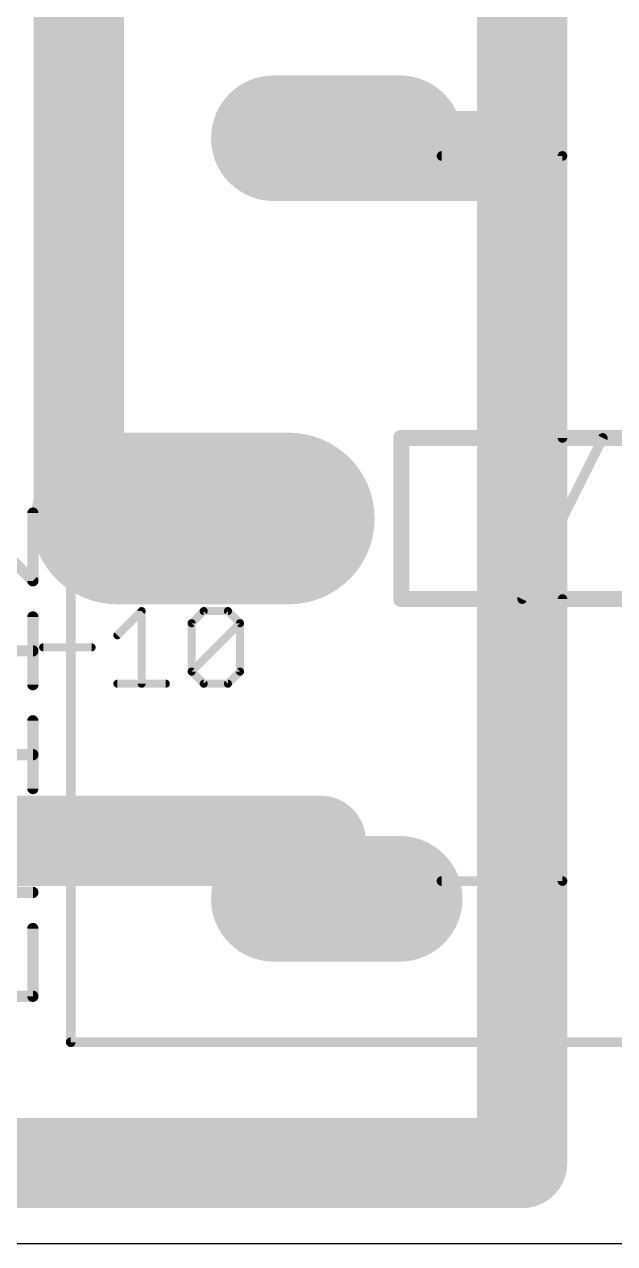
# Model space of a CAD drawing. Extents: x -14 to 150, y -1 to 89.
# Drawn here: x 66.45 to 75.75, y -1.27 to 17.95 of the extents above; entities that cross this region are included whole.
import ezdxf

# ---------------------------------------------------------------- set-up
doc = ezdxf.new("R2010")
doc.units = 0
for name, color, linetype in [('16', 175, 'CONTINUOUS'), ('17', 82, 'CONTINUOUS'), ('20', 7, 'CONTINUOUS'), ('21', 253, 'CONTINUOUS'), ('27', 253, 'CONTINUOUS')]:
    doc.layers.add(name, color=color, linetype=linetype)

# ---------------------------------------------------------------- blocks, each defined once
blk = doc.blocks.new('LONGP100')
at = {"const_width": 1}
blk.add_lwpolyline([(-0.5, 0), (0.5, 0)], dxfattribs=at)
at = {"const_width": 0.5}
for points in [[(-0.5, 0.25, 1), (-0.5, -0.25)], [(0.5, -0.25, 1), (0.5, 0.25)]]:
    blk.add_lwpolyline(points, format="xyb", dxfattribs=at)

msp = doc.modelspace()

# ---------------------------------------------------------------- linework, layer by layer
at = {"layer": '16', "const_width": 1.4224}
for points in [[(74.295, 35.2044), (74.295, 15.875)], [(67.31, 29.21), (67.31, 10.16)], [(71.374, 15.875), (71.374, 16.1544)], [(71.374, 15.875), (74.295, 15.875)], [(74.295, 15.875), (74.295, 0)], [(67.31, 10.16), (69.2658, 10.16)], [(71.12, 5.08), (62.23, 5.08)], [(71.12, 4.1656), (71.12, 5.08)], [(71.374, 4.1656), (71.12, 4.1656)], [(74.295, 0), (52.07, 0)]]:
    msp.add_lwpolyline(points, dxfattribs=at)
at = {"layer": '16', "const_width": 0.7112}
for points in [[(71.7296, 16.1544, 1), (71.0184, 16.1544)], [(71.374, 16.2306, 1), (71.374, 15.5194)], [(74.6506, 15.875, 1), (73.9394, 15.875)], [(74.295, 15.5194, 1), (74.295, 16.2306)], [(71.0184, 15.875, 1), (71.7296, 15.875)], [(73.9394, 15.875, 1), (74.6506, 15.875)], [(67.31, 10.5156, 1), (67.31, 9.8044)], [(69.2658, 9.8044, 1), (69.2658, 10.5156)], [(66.9544, 10.16, 1), (67.6656, 10.16)], [(71.4756, 5.08, 1), (70.7644, 5.08)], [(71.12, 4.7244, 1), (71.12, 5.4356)], [(71.12, 4.5212, 1), (71.12, 3.81)], [(71.374, 3.81, 1), (71.374, 4.5212)], [(70.7644, 4.1656, 1), (71.4756, 4.1656)], [(74.295, -0.3556, 1), (74.295, 0.3556)], [(73.9394, 0, 1), (74.6506, 0)]]:
    msp.add_lwpolyline(points, format="xyb", dxfattribs=at)
at = {"layer": '20'}
msp.add_line((-13.97, -1.27), (149.53, -1.27), dxfattribs=at)
at = {"layer": '21'}
for points, const_width in [([(67.183, 1.905), (67.183, 18.415)], 0.1524), ([(73.025, 15.875), (74.93, 15.875)], 0.1524), ([(74.93, 11.43), (74.93, 15.875)], 0.1524), ([(72.39, 11.43), (72.39, 8.89)], 0.254), ([(74.93, 11.43), (72.39, 11.43)], 0.254), ([(75.565, 11.43), (74.93, 11.43)], 0.254), ([(77.47, 11.43), (75.565, 11.43)], 0.254), ([(74.295, 8.89), (75.565, 11.43)], 0.1524), ([(72.39, 8.89), (74.295, 8.89)], 0.254), ([(74.295, 8.89), (74.93, 8.89)], 0.254), ([(74.93, 8.89), (77.47, 8.89)], 0.254), ([(74.93, 4.445), (74.93, 8.89)], 0.1524), ([(74.93, 4.445), (73.025, 4.445)], 0.1524), ([(67.183, 1.905), (87.757, 1.905)], 0.1524)]:
    msp.add_lwpolyline(points, dxfattribs=dict(at, const_width=const_width))
for points, const_width in [([(73.025, 15.9131, 1), (73.025, 15.8369)], 0.0762), ([(74.9681, 15.875, 1), (74.8919, 15.875)], 0.0762), ([(74.93, 15.8369, 1), (74.93, 15.9131)], 0.0762), ([(72.4535, 11.43, 1), (72.3265, 11.43)], 0.127), ([(72.39, 11.4935, 1), (72.39, 11.3665)], 0.127), ([(74.93, 11.4935, 1), (74.93, 11.3665)], 0.127), ([(74.93, 11.3665, 1), (74.93, 11.4935)], 0.127), ([(75.565, 11.4935, 1), (75.565, 11.3665)], 0.127), ([(75.565, 11.3665, 1), (75.565, 11.4935)], 0.127), ([(74.8919, 11.43, 1), (74.9681, 11.43)], 0.0762), ([(75.5991, 11.413, 1), (75.5309, 11.447)], 0.0762), ([(72.39, 8.9535, 1), (72.39, 8.8265)], 0.127), ([(72.3265, 8.89, 1), (72.4535, 8.89)], 0.127), ([(74.295, 8.9535, 1), (74.295, 8.8265)], 0.127), ([(74.2609, 8.907, 1), (74.3291, 8.873)], 0.0762), ([(74.295, 8.8265, 1), (74.295, 8.9535)], 0.127), ([(74.93, 8.9535, 1), (74.93, 8.8265)], 0.127), ([(74.9681, 8.89, 1), (74.8919, 8.89)], 0.0762), ([(74.93, 8.8265, 1), (74.93, 8.9535)], 0.127), ([(73.025, 4.4831, 1), (73.025, 4.4069)], 0.0762), ([(74.8919, 4.445, 1), (74.9681, 4.445)], 0.0762), ([(74.93, 4.4069, 1), (74.93, 4.4831)], 0.0762), ([(67.183, 1.9431, 1), (67.183, 1.8669)], 0.0762), ([(67.1449, 1.905, 1), (67.2211, 1.905)], 0.0762)]:
    msp.add_lwpolyline(points, format="xyb", dxfattribs=dict(at, const_width=const_width))
at = {"layer": '27'}
for points, const_width in [([(66.5861, 9.1775), (65.5184, 10.2452)], 0.1778), ([(66.5861, 10.2452), (66.5861, 9.1775)], 0.1778), ([(66.5861, 7.5404), (66.5861, 8.6081)], 0.1778), ([(67.9179, 8.3192), (68.2992, 8.7005)], 0.127), ([(68.2992, 8.7005), (68.2992, 7.5565)], 0.127), ([(69.0873, 8.5098), (69.2779, 8.7005)], 0.127), ([(69.2779, 8.7005), (69.6593, 8.7005)], 0.127), ([(69.6593, 8.7005), (69.8499, 8.5098)], 0.127), ([(69.0873, 7.7472), (69.0873, 8.5098)], 0.127), ([(69.0873, 7.7472), (69.8499, 8.5098)], 0.127), ([(69.8499, 8.5098), (69.8499, 7.7472)], 0.127), ([(64.9845, 8.0742), (66.5861, 8.0742)], 0.1778), ([(66.7485, 8.1285), (67.5111, 8.1285)], 0.127), ([(69.2779, 7.5565), (69.0873, 7.7472)], 0.127), ([(69.8499, 7.7472), (69.6593, 7.5565)], 0.127), ([(67.9179, 7.5565), (68.6805, 7.5565)], 0.127), ([(69.6593, 7.5565), (69.2779, 7.5565)], 0.127), ([(66.5861, 5.9032), (66.5861, 6.9709)], 0.1778), ([(64.9845, 6.4371), (66.5861, 6.4371)], 0.1778), ([(66.5861, 4.2661), (64.9845, 4.2661)], 0.1778), ([(66.5861, 2.6289), (66.5861, 3.6966)], 0.1778), ([(66.3192, 2.6289), (66.5861, 2.6289)], 0.1778)]:
    msp.add_lwpolyline(points, dxfattribs=dict(at, const_width=const_width))
for points, const_width in [([(66.6305, 10.2452, 1), (66.5417, 10.2452)], 0.0889), ([(66.5547, 9.1461, 1), (66.6175, 9.209)], 0.0889), ([(66.5417, 9.1775, 1), (66.6305, 9.1775)], 0.0889), ([(66.6305, 8.6081, 1), (66.5417, 8.6081)], 0.0889), ([(68.3309, 8.7005, 1), (68.2674, 8.7005)], 0.0635), ([(68.3216, 8.678, 1), (68.2767, 8.7229)], 0.0635), ([(69.2779, 8.7322, 1), (69.2779, 8.6687)], 0.0635), ([(69.3004, 8.678, 1), (69.2555, 8.7229)], 0.0635), ([(69.6817, 8.7229, 1), (69.6368, 8.678)], 0.0635), ([(69.6593, 8.6687, 1), (69.6593, 8.7322)], 0.0635), ([(69.119, 8.5098, 1), (69.0555, 8.5098)], 0.0635), ([(69.0648, 8.5323, 1), (69.1097, 8.4874)], 0.0635), ([(69.8817, 8.5098, 1), (69.8182, 8.5098)], 0.0635), ([(69.8724, 8.4874, 1), (69.8275, 8.5323)], 0.0635), ([(69.8275, 8.4874, 1), (69.8724, 8.5323)], 0.0635), ([(67.8954, 8.3416, 1), (67.9403, 8.2967)], 0.0635), ([(66.5861, 8.0298, 1), (66.5861, 8.1187)], 0.0889), ([(66.7485, 8.1602, 1), (66.7485, 8.0967)], 0.0635), ([(67.5111, 8.0967, 1), (67.5111, 8.1602)], 0.0635), ([(69.0555, 7.7472, 1), (69.119, 7.7472)], 0.0635), ([(69.1097, 7.7696, 1), (69.0648, 7.7247)], 0.0635), ([(69.0648, 7.7696, 1), (69.1097, 7.7247)], 0.0635), ([(69.8182, 7.7472, 1), (69.8817, 7.7472)], 0.0635), ([(69.8724, 7.7247, 1), (69.8275, 7.7696)], 0.0635), ([(66.5417, 7.5404, 1), (66.6305, 7.5404)], 0.0889), ([(67.9179, 7.5883, 1), (67.9179, 7.5248)], 0.0635), ([(68.2674, 7.5565, 1), (68.3309, 7.5565)], 0.0635), ([(68.6805, 7.5248, 1), (68.6805, 7.5883)], 0.0635), ([(69.2779, 7.5883, 1), (69.2779, 7.5248)], 0.0635), ([(69.2555, 7.534, 1), (69.3004, 7.579)], 0.0635), ([(69.6368, 7.579, 1), (69.6817, 7.534)], 0.0635), ([(69.6593, 7.5248, 1), (69.6593, 7.5883)], 0.0635), ([(66.6305, 6.9709, 1), (66.5417, 6.9709)], 0.0889), ([(66.5861, 6.3926, 1), (66.5861, 6.4815)], 0.0889), ([(66.5417, 5.9032, 1), (66.6305, 5.9032)], 0.0889), ([(66.5861, 4.2216, 1), (66.5861, 4.3105)], 0.0889), ([(66.6305, 3.6966, 1), (66.5417, 3.6966)], 0.0889), ([(66.5861, 2.5845, 1), (66.5861, 2.6734)], 0.0889), ([(66.5417, 2.6289, 1), (66.6305, 2.6289)], 0.0889)]:
    msp.add_lwpolyline(points, format="xyb", dxfattribs=dict(at, const_width=const_width))

# ---------------------------------------------------------------- block references
at = {"layer": '17'}
for p, xscale, yscale in [((71.374, 16.1544), 1.9812, 1.9812), ((71.374, 16.1544), 1.9812, 1.9812), ((69.2658, 10.16), 2.7051, 2.7051), ((69.2658, 10.16), 2.7051, 2.7051), ((71.374, 4.1656), 1.9812, 1.9812), ((71.374, 4.1656), 1.9812, 1.9812)]:
    msp.add_blockref('LONGP100', p, dxfattribs=dict(at, xscale=xscale, yscale=yscale))

doc.saveas('drawing.dxf')
